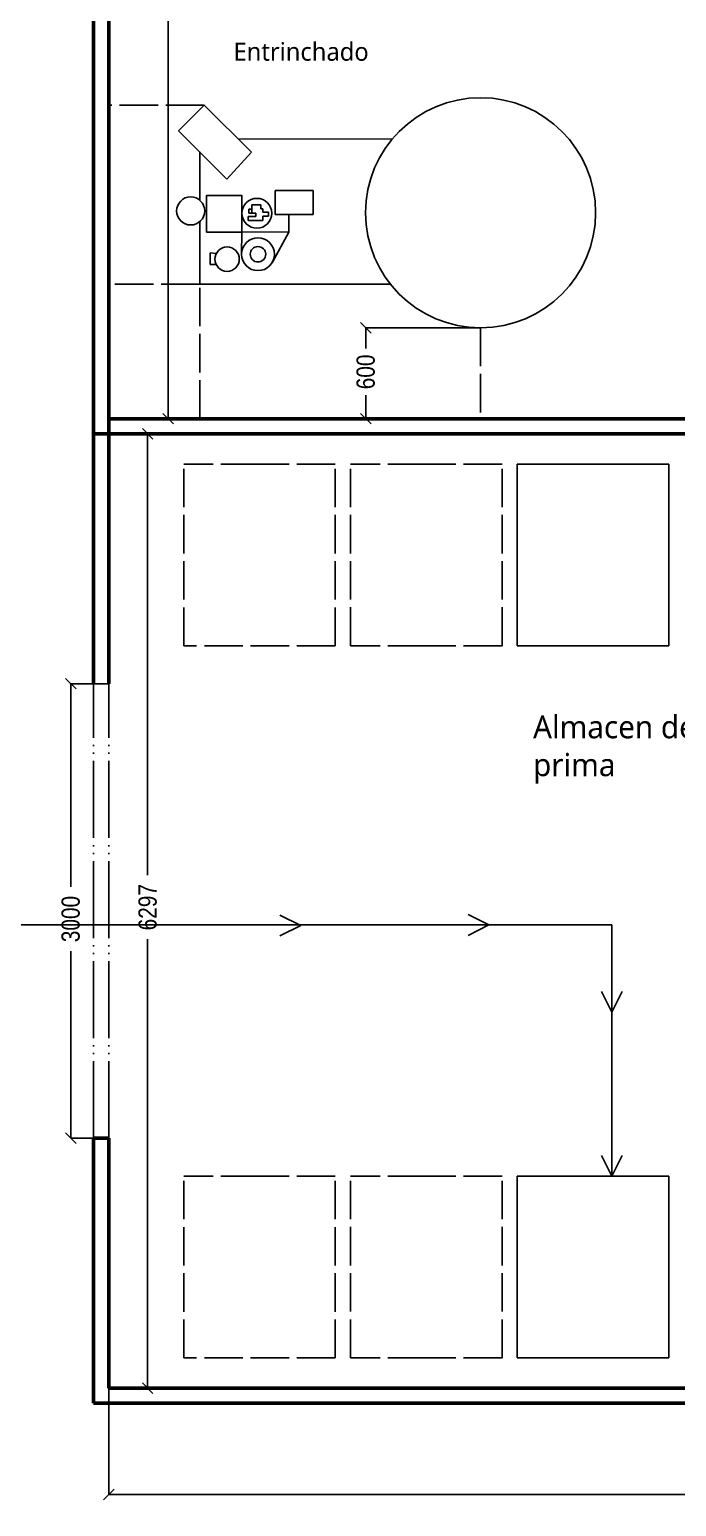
# Model space of a CAD drawing. Header units: millimetres. Extents: x -9564 to 100156, y -26854 to 24346.
# Drawn here: x 51446 to 55713, y -26272 to -16526 of the extents above; entities that cross this region are included whole.
import ezdxf

# ---------------------------------------------------------------- set-up
doc = ezdxf.new("R2010")
doc.units = ezdxf.units.MM
doc.header["$LTSCALE"] = 100
doc.linetypes.add('DASHEDX2', pattern=[3.048, 2.54, -0.508])
doc.linetypes.add('DIVIDEX2', pattern=[6.604, 5.08, -0.508, 0, -0.508, 0, -0.508])
for name, color, linetype in [('Area proceso', 90, 'DASHEDX2'), ('Cotas secundarias', 41, 'Continuous'), ('Flujo proceso', 4, 'Continuous'), ('Maquinas', 200, 'Continuous'), ('Mesas-estantes', 230, 'Continuous'), ('Puertas', 43, 'DIVIDEX2'), ('rotulo', 211, 'Continuous')]:
    doc.layers.add(name, color=color, linetype=linetype)
doc.layers.add('Paredes', color=7, linetype='Continuous', lineweight=50)
doc.styles.add('OpenSans', font='OpenSans-Regular.ttf')
doc.styles.add('OpenSansCondensed-Light', font='OpenSansCondensed-Light.ttf')
doc.dimstyles.new('Cotas Mateo', dxfattribs={"dimtxt": 120, "dimasz": 70, "dimexe": 0.375, "dimexo": 0.125, "dimgap": 0.1, "dimtad": 1, "dimdec": 0, "dimzin": 12, "dimdsep": 46, "dimtxsty": 'OpenSansCondensed-Light', "dimblk": 'OBLIQUE', "dimcen": 2.5, "dimazin": 3, "dimtfac": 0.5, "dimtdec": 0, "dimtmove": 2, "dimatfit": 3, "dimarcsym": 0})

# ---------------------------------------------------------------- blocks, each defined once
blk = doc.blocks.new('_OBLIQUE')
at = {"color": 0, "linetype": 'ByBlock'}
blk.add_line((-0.5, -0.5), (0.5, 0.5), dxfattribs=at)
blk = doc.blocks.new('*D141')
at = {"layer": 'Cotas secundarias', "color": 0, "lineweight": -2, "transparency": 16777216}
for p, q in [((51968.3, -19194.2), (52225.4, -19194.2)), ((52225.1, -19194.2), (52225.1, -22106.3)), ((52225.1, -25491.4), (52225.1, -22529.4)), ((51968.3, -25491.4), (52225.4, -25491.4))]:
    blk.add_line(p, q, dxfattribs=at)
at = {"layer": 'Defpoints', "color": 0, "transparency": 16777216}
for p in [(51968.2, -19194.2), (51968.2, -25491.4), (52225.1, -25491.4)]:
    blk.add_point(p, dxfattribs=at)
at = {"layer": 'Cotas secundarias', "color": 0, "lineweight": -2, "transparency": 16777216, "xscale": 70, "yscale": 70, "zscale": 70}
for p, rotation in [((52225.1, -19194.2), 90), ((52225.1, -25491.4), 270)]:
    blk.add_blockref('_OBLIQUE', p, dxfattribs=dict(at, rotation=rotation))
at = {"layer": 'Cotas secundarias', "color": 0, "transparency": 16777216, "insert": (52225.1, -22317.8), "char_height": 120, "attachment_point": 5, "rotation": 90, "style": 'OpenSansCondensed-Light'}
blk.add_mtext('6297', dxfattribs=at)
blk = doc.blocks.new('*D156')
at = {"layer": 'Cotas secundarias', "color": 0, "lineweight": -2, "transparency": 16777216}
for p, q in [((51968.3, -11558.7), (52359.8, -11558.7)), ((52359.5, -11558.7), (52359.5, -15379.7)), ((52359.5, -19094.2), (52359.5, -15802.7)), ((51968.3, -19094.2), (52359.8, -19094.2))]:
    blk.add_line(p, q, dxfattribs=at)
at = {"layer": 'Defpoints', "color": 0, "transparency": 16777216}
for p in [(51968.2, -11558.7), (51968.2, -19094.2), (52359.5, -19094.2)]:
    blk.add_point(p, dxfattribs=at)
at = {"layer": 'Cotas secundarias', "color": 0, "lineweight": -2, "transparency": 16777216, "xscale": 70, "yscale": 70, "zscale": 70}
for p, rotation in [((52359.5, -11558.7), 90), ((52359.5, -19094.2), 270)]:
    blk.add_blockref('_OBLIQUE', p, dxfattribs=dict(at, rotation=rotation))
at = {"layer": 'Cotas secundarias', "color": 0, "transparency": 16777216, "insert": (52359.5, -15591.2), "char_height": 120, "attachment_point": 5, "rotation": 90, "style": 'OpenSansCondensed-Light'}
blk.add_mtext('7535', dxfattribs=at)
blk = doc.blocks.new('*D157')
at = {"layer": 'Cotas secundarias', "color": 0, "lineweight": -2, "transparency": 16777216}
for p, q in [((51968.2, -25491.5), (51968.2, -26193.8)), ((60262.6, -25491.5), (60262.6, -26193.8)), ((51968.2, -26193.4), (56030.5, -26193.4)), ((60262.6, -26193.4), (56459.3, -26193.4))]:
    blk.add_line(p, q, dxfattribs=at)
at = {"layer": 'Defpoints', "color": 0, "transparency": 16777216}
for p in [(51968.2, -25491.4), (60262.6, -25491.4), (60262.6, -26193.4)]:
    blk.add_point(p, dxfattribs=at)
at = {"layer": 'Cotas secundarias', "color": 0, "lineweight": -2, "transparency": 16777216, "xscale": 70, "yscale": 70, "zscale": 70, "rotation": 180}
blk.add_blockref('_OBLIQUE', (51968.2, -26193.4), dxfattribs=at)
at = {"layer": 'Cotas secundarias', "color": 0, "lineweight": -2, "transparency": 16777216, "xscale": 70, "yscale": 70, "zscale": 70}
blk.add_blockref('_OBLIQUE', (60262.6, -26193.4), dxfattribs=at)
at = {"layer": 'Cotas secundarias', "color": 0, "transparency": 16777216, "insert": (56244.9, -26193.4), "char_height": 120, "attachment_point": 5, "style": 'OpenSansCondensed-Light'}
blk.add_mtext('8294', dxfattribs=at)
blk = doc.blocks.new('*D176')
at = {"layer": 'Cotas secundarias', "color": 0, "lineweight": -2, "transparency": 16777216}
for p, q in [((54420.7, -18494.2), (53663, -18494.2)), ((53663.4, -18494.2), (53663.4, -18631.1)), ((53663.4, -19094.2), (53663.4, -18939.9)), ((54420.7, -19094.2), (53663, -19094.2))]:
    blk.add_line(p, q, dxfattribs=at)
at = {"layer": 'Defpoints', "color": 0, "transparency": 16777216}
for p in [(53663.4, -18494.2), (54420.8, -18494.2), (54420.8, -19094.2)]:
    blk.add_point(p, dxfattribs=at)
at = {"layer": 'Cotas secundarias', "color": 0, "lineweight": -2, "transparency": 16777216, "xscale": 70, "yscale": 70, "zscale": 70}
for p, rotation in [((53663.4, -18494.2), 90), ((53663.4, -19094.2), 270)]:
    blk.add_blockref('_OBLIQUE', p, dxfattribs=dict(at, rotation=rotation))
at = {"layer": 'Cotas secundarias', "color": 0, "transparency": 16777216, "insert": (53663.4, -18785.5), "char_height": 120, "attachment_point": 5, "rotation": 90, "style": 'OpenSansCondensed-Light'}
blk.add_mtext('600', dxfattribs=at)
blk = doc.blocks.new('*D185')
at = {"layer": 'Cotas secundarias', "color": 0, "lineweight": -2, "transparency": 16777216}
for p, q in [((51868.1, -20842.8), (51717.3, -20842.8)), ((51717.7, -20842.8), (51717.7, -22184.4)), ((51717.7, -23842.8), (51717.7, -22607.5)), ((51868.1, -23842.8), (51717.3, -23842.8))]:
    blk.add_line(p, q, dxfattribs=at)
at = {"layer": 'Defpoints', "color": 0, "transparency": 16777216}
for p in [(51868.2, -20842.8), (51717.7, -23842.8), (51868.2, -23842.8)]:
    blk.add_point(p, dxfattribs=at)
at = {"layer": 'Cotas secundarias', "color": 0, "lineweight": -2, "transparency": 16777216, "xscale": 70, "yscale": 70, "zscale": 70}
for p, rotation in [((51717.7, -20842.8), 90), ((51717.7, -23842.8), 270)]:
    blk.add_blockref('_OBLIQUE', p, dxfattribs=dict(at, rotation=rotation))
at = {"layer": 'Cotas secundarias', "color": 0, "transparency": 16777216, "insert": (51717.7, -22396), "char_height": 120, "attachment_point": 5, "rotation": 90, "style": 'OpenSansCondensed-Light'}
blk.add_mtext('3000', dxfattribs=at)

msp = doc.modelspace()

# ---------------------------------------------------------------- linework, layer by layer
msp.add_line((51868.21, -20842.788), (51968.21, -20842.788))
at = {"layer": 'Area proceso'}
for p, q in [((52598.684, -17025.148), (51968.21, -17025.148)), ((52568.21, -18206.694), (51968.21, -18206.694)), ((52568.21, -19094.165), (52568.21, -18206.694)), ((54420.783, -18494.165), (54420.783, -19094.165)), ((53210.838, -19094.165), (51968.21, -19094.165)), ((52962.642, -19394.502), (52462.642, -19394.502)), ((52462.642, -20593.125), (52462.642, -19394.502)), ((53462.642, -19394.502), (52962.642, -19394.502)), ((53462.642, -20593.125), (53462.642, -19394.502)), ((54062.642, -19394.165), (53562.642, -19394.165)), ((53562.642, -20592.788), (53562.642, -19394.165)), ((54562.642, -19394.165), (54062.642, -19394.165)), ((54562.642, -20592.788), (54562.642, -19394.165)), ((53462.642, -20593.125), (52462.642, -20593.125)), ((54062.642, -20592.788), (53562.642, -20592.788)), ((54562.642, -20592.788), (54062.642, -20592.788)), ((52962.642, -24093.125), (52462.642, -24093.125)), ((52462.642, -25291.748), (52462.642, -24093.125)), ((53462.642, -24093.125), (52962.642, -24093.125)), ((53462.642, -25291.748), (53462.642, -24093.125)), ((54062.642, -24092.788), (53562.642, -24092.788)), ((53562.642, -25291.411), (53562.642, -24092.788)), ((54562.642, -24092.788), (54062.642, -24092.788)), ((54562.642, -25291.411), (54562.642, -24092.788)), ((53462.642, -25291.748), (52462.642, -25291.748)), ((54062.642, -25291.411), (53562.642, -25291.411)), ((54562.642, -25291.411), (54062.642, -25291.411))]:
    msp.add_line(p, q, dxfattribs=at)
at = {"layer": 'Flujo proceso'}
for p, q in [((53234.602, -22438.266), (53097.878, -22369.904)), ((54474.966, -22435.245), (54338.241, -22366.882)), ((50601.276, -22435.245), (55287.529, -22435.245)), ((53234.602, -22438.266), (53097.878, -22506.628)), ((54274.966, -22435.245), (54474.966, -22435.245)), ((54474.966, -22435.245), (54338.241, -22503.607)), ((55287.529, -22435.245), (55287.529, -24092.788)), ((55286.663, -23010.265), (55218.301, -22873.54)), ((55286.663, -23010.265), (55355.026, -22873.54)), ((55286.666, -24092.788), (55218.304, -23956.063)), ((55286.666, -24092.788), (55355.028, -23956.063))]:
    msp.add_line(p, q, dxfattribs=at)
at = {"layer": 'Maquinas'}
for p, q in [((52429.126, -17194.912), (52598.684, -17025.148)), ((52598.684, -17025.148), (52909.801, -17335.887)), ((52747.328, -17512.726), (52429.126, -17194.912)), ((53839.124, -17247.883), (52823.159, -17249.349)), ((52568.21, -17652.093), (52568.21, -17333.826)), ((52747.328, -17512.726), (52909.801, -17335.887)), ((53155.595, -17589.198), (53065.912, -17589.198)), ((53065.912, -17589.198), (53065.912, -17747.27)), ((53316.496, -17589.198), (53155.595, -17589.198)), ((53316.496, -17747.27), (53316.496, -17589.198)), ((52911.278, -17710.902), (52892.989, -17710.902)), ((52892.989, -17710.902), (52892.989, -17738.699)), ((52971.71, -17683.899), (52911.278, -17683.899)), ((52911.278, -17683.899), (52911.278, -17710.902)), ((52911.278, -17710.902), (52911.278, -17738.699)), ((52971.71, -17709.313), (52971.71, -17683.899)), ((52983.638, -17709.313), (52971.71, -17709.313)), ((52983.638, -17731.551), (52983.638, -17709.313)), ((53021.805, -17731.551), (52983.638, -17731.551)), ((53021.805, -17758.554), (53021.805, -17731.551)), ((52568.21, -18206.694), (52568.21, -17794.709)), ((52939.108, -17759.348), (52889.013, -17759.348)), ((52889.013, -17759.348), (52889.013, -17786.35)), ((52889.013, -17786.35), (52984.528, -17786.35)), ((52892.989, -17738.699), (52939.108, -17738.699)), ((52939.108, -17738.699), (52939.108, -17759.348)), ((52983.638, -17782.38), (52983.638, -17758.554)), ((52983.638, -17758.554), (53021.805, -17758.554)), ((52984.528, -17786.35), (52983.638, -17782.38)), ((53065.912, -17747.27), (53155.595, -17747.27)), ((53155.595, -17864.506), (53155.595, -17747.27)), ((53155.595, -17747.27), (53316.496, -17747.27)), ((52844.375, -18009.105), (52845.704, -17862.801)), ((53155.595, -17864.506), (52845.714, -17861.692)), ((53155.595, -17864.506), (53047.58, -18061.223)), ((52636.736, -18076.583), (52636.736, -17999.564)), ((52636.736, -17999.564), (52678.426, -18003.306)), ((52676.652, -18076.583), (52636.736, -18076.583)), ((52676.652, -18076.583), (52676.652, -18076.583)), ((53826.082, -18206.694), (52568.21, -18206.694))]:
    msp.add_line(p, q, dxfattribs=at)
msp.add_lwpolyline([(52845.704, -17862.801), (52613.492, -17862.801), (52613.492, -17620.448), (52845.704, -17620.448)], close=True, dxfattribs=at)
for centre, radius in [((54420.783, -17735.289), 758.876), ((52508.968, -17723.401), 92.706), ((52945.475, -17738.762), 98.48), ((52952.661, -18009.105), 108.286), ((52749.15, -18041.679), 80.463), ((52952.661, -18009.105), 50.895)]:
    msp.add_circle(centre, radius, dxfattribs=at)
at = {"layer": 'Mesas-estantes'}
for p, q in [((55162.642, -19394.165), (54662.642, -19394.165)), ((54662.642, -20592.788), (54662.642, -19394.165)), ((55662.642, -19394.165), (55162.642, -19394.165)), ((55662.642, -20592.788), (55662.642, -19394.165)), ((55662.642, -20592.788), (54662.642, -20592.788)), ((55162.642, -24092.788), (54662.642, -24092.788)), ((54662.642, -25291.411), (54662.642, -24092.788)), ((55662.642, -24092.788), (55162.642, -24092.788)), ((55662.642, -25291.411), (55662.642, -24092.788)), ((55162.642, -25291.411), (54662.642, -25291.411)), ((55662.642, -25291.411), (55162.642, -25291.411))]:
    msp.add_line(p, q, dxfattribs=at)
at = {"layer": 'Paredes'}
for p, q in [((51868.21, -16413.342), (51868.21, -20842.788)), ((51968.21, -20842.788), (51968.21, -16413.342)), ((63706.274, -19094.165), (51968.21, -19094.165)), ((51868.21, -19194.165), (63706.274, -19194.165)), ((51968.21, -23842.788), (51868.21, -23842.788)), ((51868.21, -23842.788), (51868.21, -25591.411)), ((51968.21, -25491.411), (51968.21, -23842.788)), ((51968.21, -25491.411), (57768.21, -25491.411)), ((51868.21, -25591.411), (72965.508, -25591.411))]:
    msp.add_line(p, q, dxfattribs=at)
at = {"layer": 'Puertas'}
for p, q in [((51868.21, -23842.788), (51868.21, -20842.788)), ((51968.21, -23842.788), (51968.21, -20842.788))]:
    msp.add_line(p, q, dxfattribs=at)

# ---------------------------------------------------------------- texts
at = {"layer": 'rotulo', "attachment_point": 1, "style": 'OpenSans'}
for s, insert, char_height, width in [('Entrinchado', (52791.324, -16612.135), 120, 2677.54231), ('Almacen de materia prima', (54767.051, -21053.286), 150, 2084.98622)]:
    msp.add_mtext(s, dxfattribs=dict(at, insert=insert, char_height=char_height, width=width))

# ---------------------------------------------------------------- dimensions: what is measured, and where the dimension line sits
at = {"layer": 'Cotas secundarias'}
for base, p1, p2, picture, middle in [((52359.463, -19094.165), (51968.21, -11558.721), (51968.21, -19094.165), '*D156', (52359.463, -15591.214)), ((53663.417, -18494.165), (54420.783, -19094.165), (54420.783, -18494.165), '*D176', (53663.417, -18785.497)), ((52225.07, -25491.411), (51968.21, -19194.165), (51968.21, -25491.411), '*D141', (52225.07, -22317.842)), ((51717.699, -23842.788), (51868.21, -20842.788), (51868.21, -23842.788), '*D185', (51717.699, -22395.957))]:
    dim = msp.add_linear_dim(base=base, p1=p1, p2=p2, angle=90, dimstyle='Cotas Mateo', dxfattribs=at)
    dim.commit()
    dim.dimension.update_dxf_attribs({"geometry": picture, "text_midpoint": middle, "dimtype": 160})
dim = msp.add_linear_dim(base=(60262.641, -26193.439), p1=(51968.21, -25491.411), p2=(60262.641, -25491.411), dimstyle='Cotas Mateo', dxfattribs=at)
dim.commit()
dim.dimension.update_dxf_attribs({"geometry": '*D157', "text_midpoint": (56244.908, -26193.439), "dimtype": 160})

doc.saveas('drawing.dxf')
